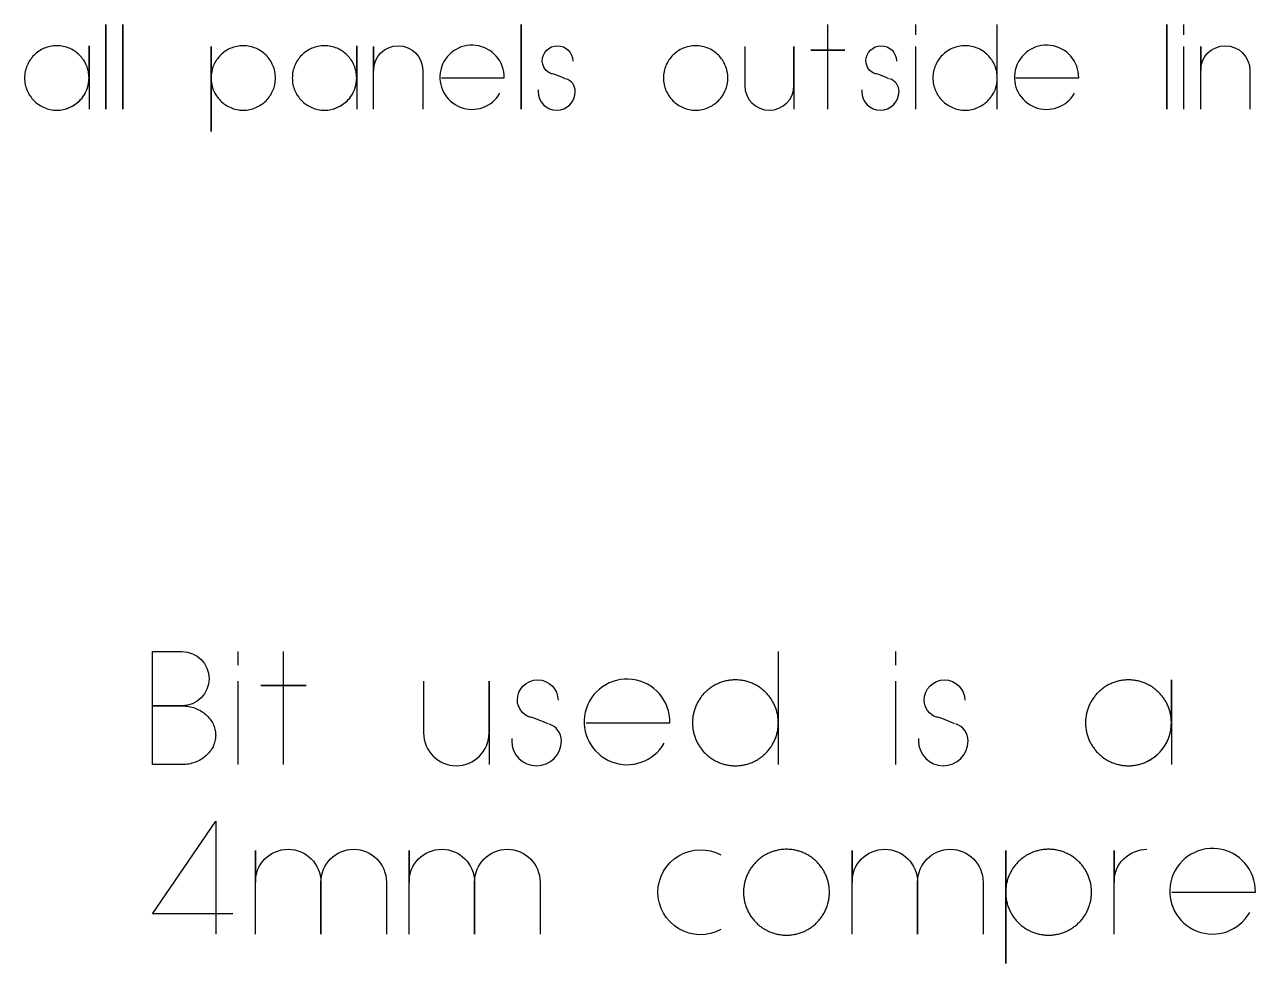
# Model space of a CAD drawing. Extents: x -841 to 5272, y -506 to 2808.
# Drawn here: x -766.8 to -331.1, y 2116 to 2448.4 of the extents above; entities that cross this region are included whole.
import ezdxf

# ---------------------------------------------------------------- set-up
doc = ezdxf.new("R2010")
doc.units = 0
doc.layers.add('T5_LOGOLAYER_2', color=18, linetype='CONTINUOUS')

msp = doc.modelspace()

# ---------------------------------------------------------------- linework, layer by layer
at = {"layer": 'T5_LOGOLAYER_2'}
for points in [[(-737.99, 2418.41), (-737.99, 2448.41)], [(-731.99, 2418.41), (-731.99, 2448.41)], [(-591.03, 2418.41), (-591.03, 2448.41)], [(-362.43, 2418.41), (-362.43, 2448.41)], [(-755.39, 2418.11), (-754.8, 2418.13), (-754.22, 2418.17), (-753.65, 2418.24), (-753.09, 2418.34), (-752.54, 2418.47), (-752, 2418.62), (-751.47, 2418.8), (-750.95, 2419.01), (-750.45, 2419.24), (-749.95, 2419.49), (-749.48, 2419.76), (-749.01, 2420.06), (-748.57, 2420.38), (-748.14, 2420.72), (-747.72, 2421.07), (-747.33, 2421.45), (-746.95, 2421.85), (-746.59, 2422.26), (-746.25, 2422.69), (-745.93, 2423.14), (-745.64, 2423.6), (-745.36, 2424.08), (-745.11, 2424.57), (-744.88, 2425.07), (-744.68, 2425.59), (-744.5, 2426.12), (-744.35, 2426.66), (-744.22, 2427.21), (-744.12, 2427.78), (-744.05, 2428.35), (-744, 2428.93), (-743.99, 2429.51), (-744, 2430.1), (-744.05, 2430.68), (-744.12, 2431.25), (-744.22, 2431.81), (-744.35, 2432.36), (-744.5, 2432.9), (-744.68, 2433.43), (-744.88, 2433.95), (-745.11, 2434.45), (-745.36, 2434.95), (-745.64, 2435.42), (-745.93, 2435.89), (-746.25, 2436.33), (-746.59, 2436.76), (-746.95, 2437.18), (-747.33, 2437.57), (-747.72, 2437.95), (-748.14, 2438.31), (-748.57, 2438.65), (-749.01, 2438.97), (-749.48, 2439.26), (-749.95, 2439.54), (-750.45, 2439.79), (-750.95, 2440.02), (-751.47, 2440.22), (-752, 2440.4), (-752.54, 2440.55), (-753.09, 2440.68), (-753.65, 2440.78), (-754.22, 2440.85), (-754.8, 2440.9), (-755.39, 2440.91), (-755.97, 2440.9), (-756.55, 2440.85), (-757.12, 2440.78), (-757.69, 2440.68), (-758.24, 2440.55), (-758.78, 2440.4), (-759.31, 2440.22), (-759.83, 2440.02), (-760.33, 2439.79), (-760.82, 2439.54), (-761.3, 2439.26), (-761.76, 2438.97), (-762.21, 2438.65), (-762.64, 2438.31), (-763.05, 2437.95), (-763.45, 2437.57), (-763.83, 2437.18), (-764.18, 2436.76), (-764.52, 2436.33), (-764.84, 2435.89), (-765.14, 2435.42), (-765.41, 2434.95), (-765.66, 2434.45), (-765.89, 2433.95), (-766.1, 2433.43), (-766.28, 2432.9), (-766.43, 2432.36), (-766.56, 2431.81), (-766.66, 2431.25), (-766.73, 2430.68), (-766.77, 2430.1), (-766.79, 2429.51), (-766.77, 2428.93), (-766.73, 2428.35), (-766.66, 2427.78), (-766.56, 2427.21), (-766.43, 2426.66), (-766.28, 2426.12), (-766.1, 2425.59), (-765.89, 2425.07), (-765.66, 2424.57), (-765.41, 2424.08), (-765.14, 2423.6), (-764.84, 2423.14), (-764.52, 2422.69), (-764.18, 2422.26), (-763.83, 2421.85), (-763.45, 2421.45), (-763.05, 2421.07), (-762.64, 2420.72), (-762.21, 2420.38), (-761.76, 2420.06), (-761.3, 2419.76), (-760.82, 2419.49), (-760.33, 2419.24), (-759.83, 2419.01), (-759.31, 2418.8), (-758.78, 2418.62), (-758.24, 2418.47), (-757.69, 2418.34), (-757.12, 2418.24), (-756.55, 2418.17), (-755.97, 2418.13)], [(-700.79, 2418.41), (-700.79, 2440.61), (-700.79, 2429.51), (-700.77, 2428.93), (-700.73, 2428.35), (-700.66, 2427.78), (-700.56, 2427.21), (-700.43, 2426.66), (-700.28, 2426.12), (-700.1, 2425.59), (-699.89, 2425.07), (-699.66, 2424.57), (-699.41, 2424.08), (-699.14, 2423.6), (-698.84, 2423.14), (-698.52, 2422.69), (-698.18, 2422.26), (-697.83, 2421.85), (-697.45, 2421.45), (-697.05, 2421.07), (-696.64, 2420.72), (-696.21, 2420.38), (-695.76, 2420.06), (-695.3, 2419.76), (-694.82, 2419.49), (-694.33, 2419.24), (-693.83, 2419.01), (-693.31, 2418.8), (-692.78, 2418.62), (-692.24, 2418.47), (-691.69, 2418.34), (-691.12, 2418.24), (-690.55, 2418.17), (-689.97, 2418.13), (-689.39, 2418.11), (-688.8, 2418.13), (-688.22, 2418.17), (-687.65, 2418.24), (-687.09, 2418.34), (-686.54, 2418.47), (-686, 2418.62), (-685.47, 2418.8), (-684.95, 2419.01), (-684.45, 2419.24), (-683.95, 2419.49), (-683.48, 2419.76), (-683.01, 2420.06), (-682.57, 2420.38), (-682.14, 2420.72), (-681.72, 2421.07), (-681.33, 2421.45), (-680.95, 2421.85), (-680.59, 2422.26), (-680.25, 2422.69), (-679.93, 2423.14), (-679.64, 2423.6), (-679.36, 2424.08), (-679.11, 2424.57), (-678.88, 2425.07), (-678.68, 2425.59), (-678.5, 2426.12), (-678.35, 2426.66), (-678.22, 2427.21), (-678.12, 2427.78), (-678.05, 2428.35), (-678, 2428.93), (-677.99, 2429.51), (-678, 2430.1), (-678.05, 2430.68), (-678.12, 2431.25), (-678.22, 2431.81), (-678.35, 2432.36), (-678.5, 2432.9), (-678.68, 2433.43), (-678.88, 2433.95), (-679.11, 2434.45), (-679.36, 2434.95), (-679.64, 2435.42), (-679.93, 2435.89), (-680.25, 2436.33), (-680.59, 2436.76), (-680.95, 2437.18), (-681.33, 2437.57), (-681.72, 2437.95), (-682.14, 2438.31), (-682.57, 2438.65), (-683.01, 2438.97), (-683.48, 2439.26), (-683.95, 2439.54), (-684.45, 2439.79), (-684.95, 2440.02), (-685.47, 2440.22), (-686, 2440.4), (-686.54, 2440.55), (-687.09, 2440.68), (-687.65, 2440.78), (-688.22, 2440.85), (-688.8, 2440.9), (-689.39, 2440.91), (-689.97, 2440.9), (-690.55, 2440.85), (-691.12, 2440.78), (-691.69, 2440.68), (-692.24, 2440.55), (-692.78, 2440.4), (-693.31, 2440.22), (-693.83, 2440.02), (-694.33, 2439.79), (-694.82, 2439.54), (-695.3, 2439.26), (-695.76, 2438.97), (-696.21, 2438.65), (-696.64, 2438.31), (-697.05, 2437.95), (-697.45, 2437.57), (-697.83, 2437.18), (-698.18, 2436.76), (-698.52, 2436.33), (-698.84, 2435.89), (-699.14, 2435.42), (-699.41, 2434.95), (-699.66, 2434.45), (-699.89, 2433.95), (-700.1, 2433.43), (-700.28, 2432.9), (-700.43, 2432.36), (-700.56, 2431.81), (-700.66, 2431.25), (-700.73, 2430.68), (-700.77, 2430.1), (-700.79, 2429.51), (-700.79, 2410.61)], [(-660.63, 2418.11), (-660.04, 2418.13), (-659.46, 2418.17), (-658.89, 2418.24), (-658.33, 2418.34), (-657.78, 2418.47), (-657.24, 2418.62), (-656.71, 2418.8), (-656.19, 2419.01), (-655.69, 2419.24), (-655.19, 2419.49), (-654.72, 2419.76), (-654.25, 2420.06), (-653.81, 2420.38), (-653.38, 2420.72), (-652.96, 2421.07), (-652.57, 2421.45), (-652.19, 2421.85), (-651.83, 2422.26), (-651.49, 2422.69), (-651.17, 2423.14), (-650.88, 2423.6), (-650.6, 2424.08), (-650.35, 2424.57), (-650.12, 2425.07), (-649.92, 2425.59), (-649.74, 2426.12), (-649.59, 2426.66), (-649.46, 2427.21), (-649.36, 2427.78), (-649.29, 2428.35), (-649.24, 2428.93), (-649.23, 2429.51), (-649.24, 2430.1), (-649.29, 2430.68), (-649.36, 2431.25), (-649.46, 2431.81), (-649.59, 2432.36), (-649.74, 2432.9), (-649.92, 2433.43), (-650.12, 2433.95), (-650.35, 2434.45), (-650.6, 2434.95), (-650.88, 2435.42), (-651.17, 2435.89), (-651.49, 2436.33), (-651.83, 2436.76), (-652.19, 2437.18), (-652.57, 2437.57), (-652.96, 2437.95), (-653.38, 2438.31), (-653.81, 2438.65), (-654.25, 2438.97), (-654.72, 2439.26), (-655.19, 2439.54), (-655.69, 2439.79), (-656.19, 2440.02), (-656.71, 2440.22), (-657.24, 2440.4), (-657.78, 2440.55), (-658.33, 2440.68), (-658.89, 2440.78), (-659.46, 2440.85), (-660.04, 2440.9), (-660.63, 2440.91), (-661.21, 2440.9), (-661.79, 2440.85), (-662.36, 2440.78), (-662.93, 2440.68), (-663.48, 2440.55), (-664.02, 2440.4), (-664.55, 2440.22), (-665.07, 2440.02), (-665.57, 2439.79), (-666.06, 2439.54), (-666.54, 2439.26), (-667, 2438.97), (-667.45, 2438.65), (-667.88, 2438.31), (-668.29, 2437.95), (-668.69, 2437.57), (-669.07, 2437.18), (-669.42, 2436.76), (-669.76, 2436.33), (-670.08, 2435.89), (-670.38, 2435.42), (-670.65, 2434.95), (-670.9, 2434.45), (-671.13, 2433.95), (-671.34, 2433.43), (-671.52, 2432.9), (-671.67, 2432.36), (-671.8, 2431.81), (-671.9, 2431.25), (-671.97, 2430.68), (-672.01, 2430.1), (-672.03, 2429.51), (-672.01, 2428.93), (-671.97, 2428.35), (-671.9, 2427.78), (-671.8, 2427.21), (-671.67, 2426.66), (-671.52, 2426.12), (-671.34, 2425.59), (-671.13, 2425.07), (-670.9, 2424.57), (-670.65, 2424.08), (-670.38, 2423.6), (-670.08, 2423.14), (-669.76, 2422.69), (-669.42, 2422.26), (-669.07, 2421.85), (-668.69, 2421.45), (-668.29, 2421.07), (-667.88, 2420.72), (-667.45, 2420.38), (-667, 2420.06), (-666.54, 2419.76), (-666.06, 2419.49), (-665.57, 2419.24), (-665.07, 2419.01), (-664.55, 2418.8), (-664.02, 2418.62), (-663.48, 2418.47), (-662.93, 2418.34), (-662.36, 2418.24), (-661.79, 2418.17), (-661.21, 2418.13)], [(-529.23, 2418.11), (-528.64, 2418.13), (-528.06, 2418.17), (-527.49, 2418.24), (-526.93, 2418.34), (-526.38, 2418.47), (-525.84, 2418.62), (-525.31, 2418.8), (-524.79, 2419.01), (-524.29, 2419.24), (-523.79, 2419.49), (-523.32, 2419.76), (-522.85, 2420.06), (-522.41, 2420.38), (-521.98, 2420.72), (-521.56, 2421.07), (-521.17, 2421.45), (-520.79, 2421.85), (-520.43, 2422.26), (-520.09, 2422.69), (-519.77, 2423.14), (-519.48, 2423.6), (-519.2, 2424.08), (-518.95, 2424.57), (-518.72, 2425.07), (-518.52, 2425.59), (-518.34, 2426.12), (-518.19, 2426.66), (-518.06, 2427.21), (-517.96, 2427.78), (-517.89, 2428.35), (-517.84, 2428.93), (-517.83, 2429.51), (-517.84, 2430.1), (-517.89, 2430.68), (-517.96, 2431.25), (-518.06, 2431.81), (-518.19, 2432.36), (-518.34, 2432.9), (-518.52, 2433.43), (-518.72, 2433.95), (-518.95, 2434.45), (-519.2, 2434.95), (-519.48, 2435.42), (-519.77, 2435.89), (-520.09, 2436.33), (-520.43, 2436.76), (-520.79, 2437.18), (-521.17, 2437.57), (-521.56, 2437.95), (-521.98, 2438.31), (-522.41, 2438.65), (-522.85, 2438.97), (-523.32, 2439.26), (-523.79, 2439.54), (-524.29, 2439.79), (-524.79, 2440.02), (-525.31, 2440.22), (-525.84, 2440.4), (-526.38, 2440.55), (-526.93, 2440.68), (-527.49, 2440.78), (-528.06, 2440.85), (-528.64, 2440.9), (-529.23, 2440.91), (-529.81, 2440.9), (-530.39, 2440.85), (-530.96, 2440.78), (-531.53, 2440.68), (-532.08, 2440.55), (-532.62, 2440.4), (-533.15, 2440.22), (-533.67, 2440.02), (-534.17, 2439.79), (-534.66, 2439.54), (-535.14, 2439.26), (-535.6, 2438.97), (-536.05, 2438.65), (-536.48, 2438.31), (-536.89, 2437.95), (-537.29, 2437.57), (-537.67, 2437.18), (-538.02, 2436.76), (-538.36, 2436.33), (-538.68, 2435.89), (-538.98, 2435.42), (-539.25, 2434.95), (-539.5, 2434.45), (-539.73, 2433.95), (-539.94, 2433.43), (-540.12, 2432.9), (-540.27, 2432.36), (-540.4, 2431.81), (-540.5, 2431.25), (-540.57, 2430.68), (-540.61, 2430.1), (-540.63, 2429.51), (-540.61, 2428.93), (-540.57, 2428.35), (-540.5, 2427.78), (-540.4, 2427.21), (-540.27, 2426.66), (-540.12, 2426.12), (-539.94, 2425.59), (-539.73, 2425.07), (-539.5, 2424.57), (-539.25, 2424.08), (-538.98, 2423.6), (-538.68, 2423.14), (-538.36, 2422.69), (-538.02, 2422.26), (-537.67, 2421.85), (-537.29, 2421.45), (-536.89, 2421.07), (-536.48, 2420.72), (-536.05, 2420.38), (-535.6, 2420.06), (-535.14, 2419.76), (-534.66, 2419.49), (-534.17, 2419.24), (-533.67, 2419.01), (-533.15, 2418.8), (-532.62, 2418.62), (-532.08, 2418.47), (-531.53, 2418.34), (-530.96, 2418.24), (-530.39, 2418.17), (-529.81, 2418.13)], [(-376.01, 2185.95), (-375.61, 2185.96), (-375.22, 2185.97), (-374.84, 2186), (-374.45, 2186.03), (-374.07, 2186.07), (-373.69, 2186.13), (-373.32, 2186.19), (-372.94, 2186.26), (-372.57, 2186.34), (-372.21, 2186.43), (-371.85, 2186.53), (-371.49, 2186.64), (-371.13, 2186.75), (-370.78, 2186.87), (-370.43, 2187.01), (-370.09, 2187.15), (-369.75, 2187.29), (-369.42, 2187.45), (-369.09, 2187.61), (-368.76, 2187.79), (-368.44, 2187.97), (-368.12, 2188.15), (-367.81, 2188.35), (-367.51, 2188.55), (-367.21, 2188.76), (-366.91, 2188.97), (-366.62, 2189.19), (-366.34, 2189.42), (-366.06, 2189.66), (-365.79, 2189.9), (-365.52, 2190.15), (-365.26, 2190.4), (-365, 2190.66), (-364.76, 2190.93), (-364.51, 2191.2), (-364.28, 2191.48), (-364.05, 2191.77), (-363.83, 2192.06), (-363.61, 2192.35), (-363.4, 2192.65), (-363.2, 2192.96), (-363.01, 2193.27), (-362.82, 2193.59), (-362.64, 2193.91), (-362.47, 2194.23), (-362.31, 2194.56), (-362.15, 2194.9), (-362, 2195.24), (-361.86, 2195.58), (-361.73, 2195.93), (-361.61, 2196.28), (-361.49, 2196.63), (-361.38, 2196.99), (-361.29, 2197.35), (-361.2, 2197.72), (-361.12, 2198.09), (-361.04, 2198.46), (-360.98, 2198.84), (-360.93, 2199.22), (-360.89, 2199.6), (-360.85, 2199.98), (-360.83, 2200.37), (-360.81, 2200.76), (-360.81, 2201.15), (-360.81, 2201.54), (-360.83, 2201.93), (-360.85, 2202.32), (-360.89, 2202.71), (-360.93, 2203.09), (-360.98, 2203.47), (-361.04, 2203.84), (-361.12, 2204.22), (-361.2, 2204.58), (-361.29, 2204.95), (-361.38, 2205.31), (-361.49, 2205.67), (-361.61, 2206.03), (-361.73, 2206.38), (-361.86, 2206.73), (-362, 2207.07), (-362.15, 2207.41), (-362.31, 2207.74), (-362.47, 2208.07), (-362.64, 2208.4), (-362.82, 2208.72), (-363.01, 2209.03), (-363.2, 2209.34), (-363.4, 2209.65), (-363.61, 2209.95), (-363.83, 2210.25), (-364.05, 2210.54), (-364.28, 2210.82), (-364.51, 2211.1), (-364.76, 2211.37), (-365, 2211.64), (-365.26, 2211.9), (-365.52, 2212.15), (-365.79, 2212.4), (-366.06, 2212.65), (-366.34, 2212.88), (-366.62, 2213.11), (-366.91, 2213.33), (-367.21, 2213.55), (-367.51, 2213.76), (-367.81, 2213.96), (-368.12, 2214.15), (-368.44, 2214.34), (-368.76, 2214.52), (-369.09, 2214.69), (-369.42, 2214.85), (-369.75, 2215.01), (-370.09, 2215.16), (-370.43, 2215.3), (-370.78, 2215.43), (-371.13, 2215.55), (-371.49, 2215.67), (-371.85, 2215.78), (-372.21, 2215.87), (-372.57, 2215.96), (-372.94, 2216.04), (-373.32, 2216.11), (-373.69, 2216.18), (-374.07, 2216.23), (-374.45, 2216.27), (-374.84, 2216.31), (-375.22, 2216.33), (-375.61, 2216.35), (-376.01, 2216.35), (-376.4, 2216.35), (-376.79, 2216.33), (-377.18, 2216.31), (-377.56, 2216.27), (-377.94, 2216.23), (-378.32, 2216.18), (-378.7, 2216.11), (-379.07, 2216.04), (-379.44, 2215.96), (-379.81, 2215.87), (-380.17, 2215.78), (-380.53, 2215.67), (-380.88, 2215.55), (-381.23, 2215.43), (-381.58, 2215.3), (-381.92, 2215.16), (-382.26, 2215.01), (-382.6, 2214.85), (-382.93, 2214.69), (-383.25, 2214.52), (-383.57, 2214.34), (-383.89, 2214.15), (-384.2, 2213.96), (-384.51, 2213.76), (-384.81, 2213.55), (-385.1, 2213.33), (-385.39, 2213.11), (-385.68, 2212.88), (-385.95, 2212.65), (-386.23, 2212.4), (-386.49, 2212.15), (-386.75, 2211.9), (-387.01, 2211.64), (-387.26, 2211.37), (-387.5, 2211.1), (-387.74, 2210.82), (-387.96, 2210.54), (-388.19, 2210.25), (-388.4, 2209.95), (-388.61, 2209.65), (-388.81, 2209.34), (-389.01, 2209.03), (-389.19, 2208.72), (-389.37, 2208.4), (-389.54, 2208.07), (-389.71, 2207.74), (-389.86, 2207.41), (-390.01, 2207.07), (-390.15, 2206.73), (-390.28, 2206.38), (-390.41, 2206.03), (-390.52, 2205.67), (-390.63, 2205.31), (-390.73, 2204.95), (-390.82, 2204.58), (-390.9, 2204.22), (-390.97, 2203.84), (-391.03, 2203.47), (-391.08, 2203.09), (-391.13, 2202.71), (-391.16, 2202.32), (-391.19, 2201.93), (-391.2, 2201.54), (-391.21, 2201.15), (-391.2, 2200.76), (-391.19, 2200.37), (-391.16, 2199.98), (-391.13, 2199.6), (-391.08, 2199.22), (-391.03, 2198.84), (-390.97, 2198.46), (-390.9, 2198.09), (-390.82, 2197.72), (-390.73, 2197.35), (-390.63, 2196.99), (-390.52, 2196.63), (-390.41, 2196.28), (-390.28, 2195.93), (-390.15, 2195.58), (-390.01, 2195.24), (-389.86, 2194.9), (-389.71, 2194.56), (-389.54, 2194.23), (-389.37, 2193.91), (-389.19, 2193.59), (-389.01, 2193.27), (-388.81, 2192.96), (-388.61, 2192.65), (-388.4, 2192.35), (-388.19, 2192.06), (-387.96, 2191.77), (-387.74, 2191.48), (-387.5, 2191.2), (-387.26, 2190.93), (-387.01, 2190.66), (-386.75, 2190.4), (-386.49, 2190.15), (-386.23, 2189.9), (-385.95, 2189.66), (-385.68, 2189.42), (-385.39, 2189.19), (-385.1, 2188.97), (-384.81, 2188.76), (-384.51, 2188.55), (-384.2, 2188.35), (-383.89, 2188.15), (-383.57, 2187.97), (-383.25, 2187.79), (-382.93, 2187.61), (-382.6, 2187.45), (-382.26, 2187.29), (-381.92, 2187.15), (-381.58, 2187.01), (-381.23, 2186.87), (-380.88, 2186.75), (-380.53, 2186.64), (-380.17, 2186.53), (-379.81, 2186.43), (-379.44, 2186.34), (-379.07, 2186.26), (-378.7, 2186.19), (-378.32, 2186.13), (-377.94, 2186.07), (-377.56, 2186.03), (-377.18, 2186), (-376.79, 2185.97), (-376.4, 2185.96)], [(-497.07, 2125.95), (-496.68, 2125.96), (-496.29, 2125.97), (-495.9, 2126), (-495.52, 2126.03), (-495.14, 2126.07), (-494.76, 2126.13), (-494.38, 2126.19), (-494.01, 2126.26), (-493.64, 2126.34), (-493.27, 2126.43), (-492.91, 2126.53), (-492.55, 2126.64), (-492.2, 2126.75), (-491.85, 2126.87), (-491.5, 2127.01), (-491.16, 2127.15), (-490.82, 2127.29), (-490.48, 2127.45), (-490.15, 2127.61), (-489.83, 2127.79), (-489.51, 2127.97), (-489.19, 2128.15), (-488.88, 2128.35), (-488.57, 2128.55), (-488.27, 2128.76), (-487.98, 2128.97), (-487.69, 2129.19), (-487.4, 2129.42), (-487.13, 2129.66), (-486.85, 2129.9), (-486.59, 2130.15), (-486.33, 2130.4), (-486.07, 2130.66), (-485.82, 2130.93), (-485.58, 2131.2), (-485.34, 2131.48), (-485.12, 2131.77), (-484.89, 2132.06), (-484.68, 2132.35), (-484.47, 2132.65), (-484.27, 2132.96), (-484.07, 2133.27), (-483.89, 2133.59), (-483.71, 2133.91), (-483.54, 2134.23), (-483.37, 2134.56), (-483.22, 2134.9), (-483.07, 2135.24), (-482.93, 2135.58), (-482.8, 2135.93), (-482.67, 2136.28), (-482.56, 2136.63), (-482.45, 2136.99), (-482.35, 2137.35), (-482.26, 2137.72), (-482.18, 2138.09), (-482.11, 2138.46), (-482.05, 2138.84), (-482, 2139.22), (-481.95, 2139.6), (-481.92, 2139.98), (-481.89, 2140.37), (-481.88, 2140.76), (-481.87, 2141.15), (-481.88, 2141.54), (-481.89, 2141.93), (-481.92, 2142.32), (-481.95, 2142.71), (-482, 2143.09), (-482.05, 2143.47), (-482.11, 2143.84), (-482.18, 2144.22), (-482.26, 2144.58), (-482.35, 2144.95), (-482.45, 2145.31), (-482.56, 2145.67), (-482.67, 2146.03), (-482.8, 2146.38), (-482.93, 2146.73), (-483.07, 2147.07), (-483.22, 2147.41), (-483.37, 2147.74), (-483.54, 2148.07), (-483.71, 2148.4), (-483.89, 2148.72), (-484.07, 2149.03), (-484.27, 2149.34), (-484.47, 2149.65), (-484.68, 2149.95), (-484.89, 2150.25), (-485.12, 2150.54), (-485.34, 2150.82), (-485.58, 2151.1), (-485.82, 2151.37), (-486.07, 2151.64), (-486.33, 2151.9), (-486.59, 2152.15), (-486.85, 2152.4), (-487.13, 2152.65), (-487.4, 2152.88), (-487.69, 2153.11), (-487.98, 2153.33), (-488.27, 2153.55), (-488.57, 2153.76), (-488.88, 2153.96), (-489.19, 2154.15), (-489.51, 2154.34), (-489.83, 2154.52), (-490.15, 2154.69), (-490.48, 2154.85), (-490.82, 2155.01), (-491.16, 2155.16), (-491.5, 2155.3), (-491.85, 2155.43), (-492.2, 2155.55), (-492.55, 2155.67), (-492.91, 2155.78), (-493.27, 2155.87), (-493.64, 2155.96), (-494.01, 2156.04), (-494.38, 2156.11), (-494.76, 2156.18), (-495.14, 2156.23), (-495.52, 2156.27), (-495.9, 2156.31), (-496.29, 2156.33), (-496.68, 2156.35), (-497.07, 2156.35), (-497.47, 2156.35), (-497.86, 2156.33), (-498.24, 2156.31), (-498.63, 2156.27), (-499.01, 2156.23), (-499.39, 2156.18), (-499.76, 2156.11), (-500.14, 2156.04), (-500.51, 2155.96), (-500.87, 2155.87), (-501.23, 2155.78), (-501.59, 2155.67), (-501.95, 2155.55), (-502.3, 2155.43), (-502.65, 2155.3), (-502.99, 2155.16), (-503.33, 2155.01), (-503.66, 2154.85), (-503.99, 2154.69), (-504.32, 2154.52), (-504.64, 2154.34), (-504.96, 2154.15), (-505.27, 2153.96), (-505.57, 2153.76), (-505.87, 2153.55), (-506.17, 2153.33), (-506.46, 2153.11), (-506.74, 2152.88), (-507.02, 2152.65), (-507.29, 2152.4), (-507.56, 2152.15), (-507.82, 2151.9), (-508.08, 2151.64), (-508.32, 2151.37), (-508.57, 2151.1), (-508.8, 2150.82), (-509.03, 2150.54), (-509.25, 2150.25), (-509.47, 2149.95), (-509.68, 2149.65), (-509.88, 2149.34), (-510.07, 2149.03), (-510.26, 2148.72), (-510.44, 2148.4), (-510.61, 2148.07), (-510.77, 2147.74), (-510.93, 2147.41), (-511.08, 2147.07), (-511.22, 2146.73), (-511.35, 2146.38), (-511.47, 2146.03), (-511.59, 2145.67), (-511.7, 2145.31), (-511.79, 2144.95), (-511.88, 2144.58), (-511.96, 2144.22), (-512.04, 2143.84), (-512.1, 2143.47), (-512.15, 2143.09), (-512.19, 2142.71), (-512.23, 2142.32), (-512.25, 2141.93), (-512.27, 2141.54), (-512.27, 2141.15), (-512.27, 2140.76), (-512.25, 2140.37), (-512.23, 2139.98), (-512.19, 2139.6), (-512.15, 2139.22), (-512.1, 2138.84), (-512.04, 2138.46), (-511.96, 2138.09), (-511.88, 2137.72), (-511.79, 2137.35), (-511.7, 2136.99), (-511.59, 2136.63), (-511.47, 2136.28), (-511.35, 2135.93), (-511.22, 2135.58), (-511.08, 2135.24), (-510.93, 2134.9), (-510.77, 2134.56), (-510.61, 2134.23), (-510.44, 2133.91), (-510.26, 2133.59), (-510.07, 2133.27), (-509.88, 2132.96), (-509.68, 2132.65), (-509.47, 2132.35), (-509.25, 2132.06), (-509.03, 2131.77), (-508.8, 2131.48), (-508.57, 2131.2), (-508.32, 2130.93), (-508.08, 2130.66), (-507.82, 2130.4), (-507.56, 2130.15), (-507.29, 2129.9), (-507.02, 2129.66), (-506.74, 2129.42), (-506.46, 2129.19), (-506.17, 2128.97), (-505.87, 2128.76), (-505.57, 2128.55), (-505.27, 2128.35), (-504.96, 2128.15), (-504.64, 2127.97), (-504.32, 2127.79), (-503.99, 2127.61), (-503.66, 2127.45), (-503.33, 2127.29), (-502.99, 2127.15), (-502.65, 2127.01), (-502.3, 2126.87), (-501.95, 2126.75), (-501.59, 2126.64), (-501.23, 2126.53), (-500.87, 2126.43), (-500.51, 2126.34), (-500.14, 2126.26), (-499.76, 2126.19), (-499.39, 2126.13), (-499.01, 2126.07), (-498.63, 2126.03), (-498.24, 2126), (-497.86, 2125.97), (-497.47, 2125.96)], [(-419.47, 2126.35), (-419.47, 2155.95), (-419.47, 2141.15), (-419.47, 2140.76), (-419.45, 2140.37), (-419.43, 2139.98), (-419.39, 2139.6), (-419.35, 2139.22), (-419.3, 2138.84), (-419.24, 2138.46), (-419.16, 2138.09), (-419.08, 2137.72), (-418.99, 2137.35), (-418.9, 2136.99), (-418.79, 2136.63), (-418.67, 2136.28), (-418.55, 2135.93), (-418.42, 2135.58), (-418.28, 2135.24), (-418.13, 2134.9), (-417.97, 2134.56), (-417.81, 2134.23), (-417.64, 2133.91), (-417.46, 2133.59), (-417.27, 2133.27), (-417.08, 2132.96), (-416.88, 2132.65), (-416.67, 2132.35), (-416.45, 2132.06), (-416.23, 2131.77), (-416, 2131.48), (-415.77, 2131.2), (-415.52, 2130.93), (-415.28, 2130.66), (-415.02, 2130.4), (-414.76, 2130.15), (-414.49, 2129.9), (-414.22, 2129.66), (-413.94, 2129.42), (-413.66, 2129.19), (-413.37, 2128.97), (-413.07, 2128.76), (-412.77, 2128.55), (-412.47, 2128.35), (-412.16, 2128.15), (-411.84, 2127.97), (-411.52, 2127.79), (-411.19, 2127.61), (-410.86, 2127.45), (-410.53, 2127.29), (-410.19, 2127.15), (-409.85, 2127.01), (-409.5, 2126.87), (-409.15, 2126.75), (-408.79, 2126.64), (-408.43, 2126.53), (-408.07, 2126.43), (-407.71, 2126.34), (-407.34, 2126.26), (-406.96, 2126.19), (-406.59, 2126.13), (-406.21, 2126.07), (-405.83, 2126.03), (-405.44, 2126), (-405.06, 2125.97), (-404.67, 2125.96), (-404.27, 2125.95), (-403.88, 2125.96), (-403.49, 2125.97), (-403.1, 2126), (-402.72, 2126.03), (-402.34, 2126.07), (-401.96, 2126.13), (-401.58, 2126.19), (-401.21, 2126.26), (-400.84, 2126.34), (-400.47, 2126.43), (-400.11, 2126.53), (-399.75, 2126.64), (-399.4, 2126.75), (-399.05, 2126.87), (-398.7, 2127.01), (-398.36, 2127.15), (-398.02, 2127.29), (-397.68, 2127.45), (-397.35, 2127.61), (-397.03, 2127.79), (-396.71, 2127.97), (-396.39, 2128.15), (-396.08, 2128.35), (-395.77, 2128.55), (-395.47, 2128.76), (-395.18, 2128.97), (-394.89, 2129.19), (-394.6, 2129.42), (-394.33, 2129.66), (-394.05, 2129.9), (-393.79, 2130.15), (-393.53, 2130.4), (-393.27, 2130.66), (-393.02, 2130.93), (-392.78, 2131.2), (-392.54, 2131.48), (-392.32, 2131.77), (-392.09, 2132.06), (-391.88, 2132.35), (-391.67, 2132.65), (-391.47, 2132.96), (-391.27, 2133.27), (-391.09, 2133.59), (-390.91, 2133.91), (-390.74, 2134.23), (-390.57, 2134.56), (-390.42, 2134.9), (-390.27, 2135.24), (-390.13, 2135.58), (-390, 2135.93), (-389.87, 2136.28), (-389.76, 2136.63), (-389.65, 2136.99), (-389.55, 2137.35), (-389.46, 2137.72), (-389.38, 2138.09), (-389.31, 2138.46), (-389.25, 2138.84), (-389.2, 2139.22), (-389.15, 2139.6), (-389.12, 2139.98), (-389.09, 2140.37), (-389.08, 2140.76), (-389.07, 2141.15), (-389.08, 2141.54), (-389.09, 2141.93), (-389.12, 2142.32), (-389.15, 2142.71), (-389.2, 2143.09), (-389.25, 2143.47), (-389.31, 2143.84), (-389.38, 2144.22), (-389.46, 2144.58), (-389.55, 2144.95), (-389.65, 2145.31), (-389.76, 2145.67), (-389.87, 2146.03), (-390, 2146.38), (-390.13, 2146.73), (-390.27, 2147.07), (-390.42, 2147.41), (-390.57, 2147.74), (-390.74, 2148.07), (-390.91, 2148.4), (-391.09, 2148.72), (-391.27, 2149.03), (-391.47, 2149.34), (-391.67, 2149.65), (-391.88, 2149.95), (-392.09, 2150.25), (-392.32, 2150.54), (-392.54, 2150.82), (-392.78, 2151.1), (-393.02, 2151.37), (-393.27, 2151.64), (-393.53, 2151.9), (-393.79, 2152.15), (-394.05, 2152.4), (-394.33, 2152.65), (-394.6, 2152.88), (-394.89, 2153.11), (-395.18, 2153.33), (-395.47, 2153.55), (-395.77, 2153.76), (-396.08, 2153.96), (-396.39, 2154.15), (-396.71, 2154.34), (-397.03, 2154.52), (-397.35, 2154.69), (-397.68, 2154.85), (-398.02, 2155.01), (-398.36, 2155.16), (-398.7, 2155.3), (-399.05, 2155.43), (-399.4, 2155.55), (-399.75, 2155.67), (-400.11, 2155.78), (-400.47, 2155.87), (-400.84, 2155.96), (-401.21, 2156.04), (-401.58, 2156.11), (-401.96, 2156.18), (-402.34, 2156.23), (-402.72, 2156.27), (-403.1, 2156.31), (-403.49, 2156.33), (-403.88, 2156.35), (-404.27, 2156.35), (-404.67, 2156.35), (-405.06, 2156.33), (-405.44, 2156.31), (-405.83, 2156.27), (-406.21, 2156.23), (-406.59, 2156.18), (-406.96, 2156.11), (-407.34, 2156.04), (-407.71, 2155.96), (-408.07, 2155.87), (-408.43, 2155.78), (-408.79, 2155.67), (-409.15, 2155.55), (-409.5, 2155.43), (-409.85, 2155.3), (-410.19, 2155.16), (-410.53, 2155.01), (-410.86, 2154.85), (-411.19, 2154.69), (-411.52, 2154.52), (-411.84, 2154.34), (-412.16, 2154.15), (-412.47, 2153.96), (-412.77, 2153.76), (-413.07, 2153.55), (-413.37, 2153.33), (-413.66, 2153.11), (-413.94, 2152.88), (-414.22, 2152.65), (-414.49, 2152.4), (-414.76, 2152.15), (-415.02, 2151.9), (-415.28, 2151.64), (-415.52, 2151.37), (-415.77, 2151.1), (-416, 2150.82), (-416.23, 2150.54), (-416.45, 2150.25), (-416.67, 2149.95), (-416.88, 2149.65), (-417.08, 2149.34), (-417.27, 2149.03), (-417.46, 2148.72), (-417.64, 2148.4), (-417.81, 2148.07), (-417.97, 2147.74), (-418.13, 2147.41), (-418.28, 2147.07), (-418.42, 2146.73), (-418.55, 2146.38), (-418.67, 2146.03), (-418.79, 2145.67), (-418.9, 2145.31), (-418.99, 2144.95), (-419.08, 2144.58), (-419.16, 2144.22), (-419.24, 2143.84), (-419.3, 2143.47), (-419.35, 2143.09), (-419.39, 2142.71), (-419.43, 2142.32), (-419.45, 2141.93), (-419.47, 2141.54), (-419.47, 2141.15), (-419.47, 2115.95)]]:
    msp.add_lwpolyline(points, close=True, dxfattribs=at)
for points in [[(-482.43, 2418.41), (-482.43, 2439.41), (-488.43, 2439.41), (-476.43, 2439.41), (-482.43, 2439.41), (-482.43, 2448.41)], [(-451.23, 2444.81), (-451.23, 2448.41)], [(-422.43, 2418.41), (-422.43, 2429.51), (-422.44, 2430.1), (-422.49, 2430.68), (-422.56, 2431.25), (-422.66, 2431.81), (-422.79, 2432.36), (-422.94, 2432.9), (-423.12, 2433.43), (-423.32, 2433.95), (-423.55, 2434.45), (-423.8, 2434.95), (-424.08, 2435.42), (-424.37, 2435.89), (-424.69, 2436.33), (-425.03, 2436.76), (-425.39, 2437.18), (-425.77, 2437.57), (-426.16, 2437.95), (-426.58, 2438.31), (-427.01, 2438.65), (-427.45, 2438.97), (-427.92, 2439.26), (-428.39, 2439.54), (-428.89, 2439.79), (-429.39, 2440.02), (-429.91, 2440.22), (-430.44, 2440.4), (-430.98, 2440.55), (-431.53, 2440.68), (-432.09, 2440.78), (-432.66, 2440.85), (-433.24, 2440.9), (-433.83, 2440.91), (-434.41, 2440.9), (-434.99, 2440.85), (-435.56, 2440.78), (-436.13, 2440.68), (-436.68, 2440.55), (-437.22, 2440.4), (-437.75, 2440.22), (-438.27, 2440.02), (-438.77, 2439.79), (-439.26, 2439.54), (-439.74, 2439.26), (-440.2, 2438.97), (-440.65, 2438.65), (-441.08, 2438.31), (-441.49, 2437.95), (-441.89, 2437.57), (-442.27, 2437.18), (-442.62, 2436.76), (-442.96, 2436.33), (-443.28, 2435.89), (-443.58, 2435.42), (-443.85, 2434.95), (-444.1, 2434.45), (-444.33, 2433.95), (-444.54, 2433.43), (-444.72, 2432.9), (-444.87, 2432.36), (-445, 2431.81), (-445.1, 2431.25), (-445.17, 2430.68), (-445.21, 2430.1), (-445.23, 2429.51), (-445.21, 2428.93), (-445.17, 2428.35), (-445.1, 2427.78), (-445, 2427.21), (-444.87, 2426.66), (-444.72, 2426.12), (-444.54, 2425.59), (-444.33, 2425.07), (-444.1, 2424.57), (-443.85, 2424.08), (-443.58, 2423.6), (-443.28, 2423.14), (-442.96, 2422.69), (-442.62, 2422.26), (-442.27, 2421.85), (-441.89, 2421.45), (-441.49, 2421.07), (-441.08, 2420.72), (-440.65, 2420.38), (-440.2, 2420.06), (-439.74, 2419.76), (-439.26, 2419.49), (-438.77, 2419.24), (-438.27, 2419.01), (-437.75, 2418.8), (-437.22, 2418.62), (-436.68, 2418.47), (-436.13, 2418.34), (-435.56, 2418.24), (-434.99, 2418.17), (-434.41, 2418.13), (-433.83, 2418.11), (-433.24, 2418.13), (-432.66, 2418.17), (-432.09, 2418.24), (-431.53, 2418.34), (-430.98, 2418.47), (-430.44, 2418.62), (-429.91, 2418.8), (-429.39, 2419.01), (-428.89, 2419.24), (-428.39, 2419.49), (-427.92, 2419.76), (-427.45, 2420.06), (-427.01, 2420.38), (-426.58, 2420.72), (-426.16, 2421.07), (-425.77, 2421.45), (-425.39, 2421.85), (-425.03, 2422.26), (-424.69, 2422.69), (-424.37, 2423.14), (-424.08, 2423.6), (-423.8, 2424.08), (-423.55, 2424.57), (-423.32, 2425.07), (-423.12, 2425.59), (-422.94, 2426.12), (-422.79, 2426.66), (-422.66, 2427.21), (-422.56, 2427.78), (-422.49, 2428.35), (-422.44, 2428.93), (-422.43, 2429.51), (-422.43, 2448.41)], [(-356.43, 2444.81), (-356.43, 2448.41)], [(-451.23, 2418.41), (-451.23, 2440.61)], [(-356.43, 2418.41), (-356.43, 2440.61)], [(-691.15, 2221.55), (-691.15, 2226.35)], [(-675.15, 2186.35), (-675.15, 2214.35), (-683.15, 2214.35), (-667.15, 2214.35), (-675.15, 2214.35), (-675.15, 2226.35)], [(-499.95, 2186.35), (-499.95, 2201.15), (-499.96, 2201.54), (-499.97, 2201.93), (-500, 2202.32), (-500.03, 2202.71), (-500.08, 2203.09), (-500.13, 2203.47), (-500.19, 2203.84), (-500.26, 2204.22), (-500.34, 2204.58), (-500.43, 2204.95), (-500.53, 2205.31), (-500.64, 2205.67), (-500.75, 2206.03), (-500.88, 2206.38), (-501.01, 2206.73), (-501.15, 2207.07), (-501.3, 2207.41), (-501.45, 2207.74), (-501.62, 2208.07), (-501.79, 2208.4), (-501.97, 2208.72), (-502.15, 2209.03), (-502.35, 2209.34), (-502.55, 2209.65), (-502.76, 2209.95), (-502.97, 2210.25), (-503.2, 2210.54), (-503.42, 2210.82), (-503.66, 2211.1), (-503.9, 2211.37), (-504.15, 2211.64), (-504.41, 2211.9), (-504.67, 2212.15), (-504.93, 2212.4), (-505.21, 2212.65), (-505.48, 2212.88), (-505.77, 2213.11), (-506.06, 2213.33), (-506.35, 2213.55), (-506.65, 2213.76), (-506.96, 2213.96), (-507.27, 2214.15), (-507.59, 2214.34), (-507.91, 2214.52), (-508.23, 2214.69), (-508.56, 2214.85), (-508.9, 2215.01), (-509.24, 2215.16), (-509.58, 2215.3), (-509.93, 2215.43), (-510.28, 2215.55), (-510.63, 2215.67), (-510.99, 2215.78), (-511.35, 2215.87), (-511.72, 2215.96), (-512.09, 2216.04), (-512.46, 2216.11), (-512.84, 2216.18), (-513.22, 2216.23), (-513.6, 2216.27), (-513.98, 2216.31), (-514.37, 2216.33), (-514.76, 2216.35), (-515.15, 2216.35), (-515.55, 2216.35), (-515.94, 2216.33), (-516.32, 2216.31), (-516.71, 2216.27), (-517.09, 2216.23), (-517.47, 2216.18), (-517.84, 2216.11), (-518.22, 2216.04), (-518.59, 2215.96), (-518.95, 2215.87), (-519.31, 2215.78), (-519.67, 2215.67), (-520.03, 2215.55), (-520.38, 2215.43), (-520.73, 2215.3), (-521.07, 2215.16), (-521.41, 2215.01), (-521.74, 2214.85), (-522.07, 2214.69), (-522.4, 2214.52), (-522.72, 2214.34), (-523.04, 2214.15), (-523.35, 2213.96), (-523.65, 2213.76), (-523.95, 2213.55), (-524.25, 2213.33), (-524.54, 2213.11), (-524.82, 2212.88), (-525.1, 2212.65), (-525.37, 2212.4), (-525.64, 2212.15), (-525.9, 2211.9), (-526.16, 2211.64), (-526.4, 2211.37), (-526.65, 2211.1), (-526.88, 2210.82), (-527.11, 2210.54), (-527.33, 2210.25), (-527.55, 2209.95), (-527.76, 2209.65), (-527.96, 2209.34), (-528.15, 2209.03), (-528.34, 2208.72), (-528.52, 2208.4), (-528.69, 2208.07), (-528.85, 2207.74), (-529.01, 2207.41), (-529.16, 2207.07), (-529.3, 2206.73), (-529.43, 2206.38), (-529.55, 2206.03), (-529.67, 2205.67), (-529.78, 2205.31), (-529.87, 2204.95), (-529.96, 2204.58), (-530.04, 2204.22), (-530.12, 2203.84), (-530.18, 2203.47), (-530.23, 2203.09), (-530.27, 2202.71), (-530.31, 2202.32), (-530.33, 2201.93), (-530.35, 2201.54), (-530.35, 2201.15), (-530.35, 2200.76), (-530.33, 2200.37), (-530.31, 2199.98), (-530.27, 2199.6), (-530.23, 2199.22), (-530.18, 2198.84), (-530.12, 2198.46), (-530.04, 2198.09), (-529.96, 2197.72), (-529.87, 2197.35), (-529.78, 2196.99), (-529.67, 2196.63), (-529.55, 2196.28), (-529.43, 2195.93), (-529.3, 2195.58), (-529.16, 2195.24), (-529.01, 2194.9), (-528.85, 2194.56), (-528.69, 2194.23), (-528.52, 2193.91), (-528.34, 2193.59), (-528.15, 2193.27), (-527.96, 2192.96), (-527.76, 2192.65), (-527.55, 2192.35), (-527.33, 2192.06), (-527.11, 2191.77), (-526.88, 2191.48), (-526.65, 2191.2), (-526.4, 2190.93), (-526.16, 2190.66), (-525.9, 2190.4), (-525.64, 2190.15), (-525.37, 2189.9), (-525.1, 2189.66), (-524.82, 2189.42), (-524.54, 2189.19), (-524.25, 2188.97), (-523.95, 2188.76), (-523.65, 2188.55), (-523.35, 2188.35), (-523.04, 2188.15), (-522.72, 2187.97), (-522.4, 2187.79), (-522.07, 2187.61), (-521.74, 2187.45), (-521.41, 2187.29), (-521.07, 2187.15), (-520.73, 2187.01), (-520.38, 2186.87), (-520.03, 2186.75), (-519.67, 2186.64), (-519.31, 2186.53), (-518.95, 2186.43), (-518.59, 2186.34), (-518.22, 2186.26), (-517.84, 2186.19), (-517.47, 2186.13), (-517.09, 2186.07), (-516.71, 2186.03), (-516.32, 2186), (-515.94, 2185.97), (-515.55, 2185.96), (-515.15, 2185.95), (-514.76, 2185.96), (-514.37, 2185.97), (-513.98, 2186), (-513.6, 2186.03), (-513.22, 2186.07), (-512.84, 2186.13), (-512.46, 2186.19), (-512.09, 2186.26), (-511.72, 2186.34), (-511.35, 2186.43), (-510.99, 2186.53), (-510.63, 2186.64), (-510.28, 2186.75), (-509.93, 2186.87), (-509.58, 2187.01), (-509.24, 2187.15), (-508.9, 2187.29), (-508.56, 2187.45), (-508.23, 2187.61), (-507.91, 2187.79), (-507.59, 2187.97), (-507.27, 2188.15), (-506.96, 2188.35), (-506.65, 2188.55), (-506.35, 2188.76), (-506.06, 2188.97), (-505.77, 2189.19), (-505.48, 2189.42), (-505.21, 2189.66), (-504.93, 2189.9), (-504.67, 2190.15), (-504.41, 2190.4), (-504.15, 2190.66), (-503.9, 2190.93), (-503.66, 2191.2), (-503.42, 2191.48), (-503.2, 2191.77), (-502.97, 2192.06), (-502.76, 2192.35), (-502.55, 2192.65), (-502.35, 2192.96), (-502.15, 2193.27), (-501.97, 2193.59), (-501.79, 2193.91), (-501.62, 2194.23), (-501.45, 2194.56), (-501.3, 2194.9), (-501.15, 2195.24), (-501.01, 2195.58), (-500.88, 2195.93), (-500.75, 2196.28), (-500.64, 2196.63), (-500.53, 2196.99), (-500.43, 2197.35), (-500.34, 2197.72), (-500.26, 2198.09), (-500.19, 2198.46), (-500.13, 2198.84), (-500.08, 2199.22), (-500.03, 2199.6), (-500, 2199.98), (-499.97, 2200.37), (-499.96, 2200.76), (-499.95, 2201.15), (-499.95, 2226.35)], [(-458.35, 2221.55), (-458.35, 2226.35)], [(-691.15, 2186.35), (-691.15, 2215.95)], [(-458.35, 2186.35), (-458.35, 2215.95)], [(-693.1, 2133.55), (-721.5, 2133.55), (-699.1, 2166.35), (-699.1, 2126.35)]]:
    msp.add_lwpolyline(points, dxfattribs=at)
for points in [[(-755.39, 2418.11, 0.421631), (-743.99, 2429.81), (-743.99, 2440.91), (-743.99, 2418.41)], [(-660.63, 2418.11, 0.421631), (-649.23, 2429.81), (-649.23, 2440.91), (-649.23, 2418.41)], [(-643.23, 2418.41), (-643.23, 2440.61), (-643.23, 2432.21, -1), (-625.83, 2432.21), (-625.83, 2418.41)], [(-619.23, 2429.51), (-597.03, 2429.51, 0.90232), (-619.49, 2432.31, 0.862347), (-598.53, 2424.11)], [(-575.43, 2429.21), (-576.63, 2429.81), (-577.53, 2430.11), (-579.03, 2430.71), (-579.93, 2431.01), (-580.23, 2431.01, -0.313298), (-583.53, 2435.51, -1), (-572.73, 2435.51)], [(-511.83, 2440.61), (-511.83, 2426.81, 1), (-494.43, 2426.81), (-494.43, 2440.61), (-494.43, 2418.41)], [(-460.83, 2429.21), (-462.03, 2429.81), (-462.93, 2430.11), (-464.43, 2430.71), (-465.33, 2431.01), (-465.63, 2431.01, -0.313298), (-468.93, 2435.51, -1), (-458.13, 2435.51)], [(-415.83, 2429.51), (-393.63, 2429.51, 0.90232), (-416.09, 2432.31, 0.862347), (-395.13, 2424.11)], [(-350.43, 2418.41), (-350.43, 2440.61), (-350.43, 2432.21, -1), (-333.03, 2432.21), (-333.03, 2418.41)], [(-585.03, 2425.31), (-585.03, 2424.71, 1), (-571.83, 2424.71, 0.329104), (-575.13, 2429.21)], [(-470.43, 2425.31), (-470.43, 2424.71, 1), (-457.23, 2424.71, 0.329104), (-460.53, 2429.21)], [(-625.55, 2215.95), (-625.55, 2197.55, 1), (-602.35, 2197.55), (-602.35, 2215.95), (-602.35, 2186.35)], [(-581.55, 2200.75), (-583.15, 2201.55), (-584.35, 2201.95), (-586.35, 2202.75), (-587.55, 2203.15), (-587.95, 2203.15, -0.313298), (-592.35, 2209.15, -1), (-577.95, 2209.15)], [(-567.95, 2201.15), (-538.35, 2201.15, 0.90232), (-568.3, 2204.89, 0.862347), (-540.35, 2193.95)], [(-437.55, 2200.75), (-439.15, 2201.55), (-440.35, 2201.95), (-442.35, 2202.75), (-443.55, 2203.15), (-443.95, 2203.15, -0.313298), (-448.35, 2209.15, -1), (-433.95, 2209.15)], [(-376.01, 2185.95, 0.421631), (-360.81, 2201.55), (-360.81, 2216.35), (-360.81, 2186.35)], [(-594.35, 2195.55), (-594.35, 2194.75, 1), (-576.75, 2194.75, 0.329104), (-581.15, 2200.75)], [(-450.35, 2195.55), (-450.35, 2194.75, 1), (-432.75, 2194.75, 0.329104), (-437.15, 2200.75)], [(-685.1, 2126.35), (-685.1, 2155.95), (-685.1, 2144.75, -1), (-661.9, 2144.75), (-661.9, 2126.35), (-661.9, 2144.75, -1), (-638.7, 2144.75), (-638.7, 2126.35)], [(-630.7, 2126.35), (-630.7, 2155.95), (-630.7, 2144.75, -1), (-607.5, 2144.75), (-607.5, 2126.35), (-607.5, 2144.75, -1), (-584.3, 2144.75), (-584.3, 2126.35)], [(-520.35, 2127.95, -0.569347), (-542.59, 2141.15, -0.569347), (-520.35, 2154.35)], [(-473.87, 2126.35), (-473.87, 2155.95), (-473.87, 2144.75, -1), (-450.67, 2144.75), (-450.67, 2126.35), (-450.67, 2144.75, -1), (-427.47, 2144.75), (-427.47, 2126.35)], [(-381.07, 2126.35), (-381.07, 2155.95), (-381.07, 2144.75, -0.416092), (-369.47, 2156.35)], [(-360.67, 2141.15), (-331.07, 2141.15, 0.90232), (-361.02, 2144.89, 0.862347), (-333.07, 2133.95)]]:
    msp.add_lwpolyline(points, format="xyb", dxfattribs=at)
msp.add_lwpolyline([(-721.5, 2186.35), (-721.5, 2226.35), (-711.1, 2226.35, -1), (-711.1, 2207.15), (-721.5, 2207.15), (-711.1, 2207.15), (-710.49, 2207.14), (-709.88, 2207.1), (-709.28, 2207.03), (-708.69, 2206.94), (-708.11, 2206.82), (-707.55, 2206.68), (-706.99, 2206.52), (-706.45, 2206.33), (-705.92, 2206.13), (-705.41, 2205.9), (-704.91, 2205.65), (-704.42, 2205.38), (-703.95, 2205.09), (-703.5, 2204.78), (-703.07, 2204.45), (-702.65, 2204.11), (-702.26, 2203.74), (-701.88, 2203.37), (-701.53, 2202.97), (-701.19, 2202.57), (-700.88, 2202.14), (-700.6, 2201.71), (-700.33, 2201.26), (-700.09, 2200.8), (-699.88, 2200.33), (-699.69, 2199.84), (-699.53, 2199.35), (-699.4, 2198.85), (-699.29, 2198.34), (-699.25, 2198.08), (-699.22, 2197.82), (-699.19, 2197.55), (-699.17, 2197.29), (-699.16, 2197.02), (-699.15, 2196.75), (-699.16, 2196.48), (-699.17, 2196.22), (-699.19, 2195.95), (-699.22, 2195.69), (-699.25, 2195.43), (-699.29, 2195.17), (-699.4, 2194.66), (-699.53, 2194.15), (-699.69, 2193.66), (-699.88, 2193.18), (-700.09, 2192.7), (-700.33, 2192.24), (-700.6, 2191.79), (-700.88, 2191.36), (-701.19, 2190.94), (-701.53, 2190.53), (-701.88, 2190.14), (-702.26, 2189.76), (-702.65, 2189.4), (-703.07, 2189.05), (-703.5, 2188.73), (-703.95, 2188.42), (-704.42, 2188.13), (-704.91, 2187.86), (-705.41, 2187.61), (-705.92, 2187.38), (-706.45, 2187.17), (-706.99, 2186.98), (-707.55, 2186.82), (-708.11, 2186.68), (-708.69, 2186.56), (-709.28, 2186.47), (-709.88, 2186.41), (-710.49, 2186.37), (-711.1, 2186.35)], format="xyb", close=True, dxfattribs=at)

doc.saveas('drawing.dxf')
